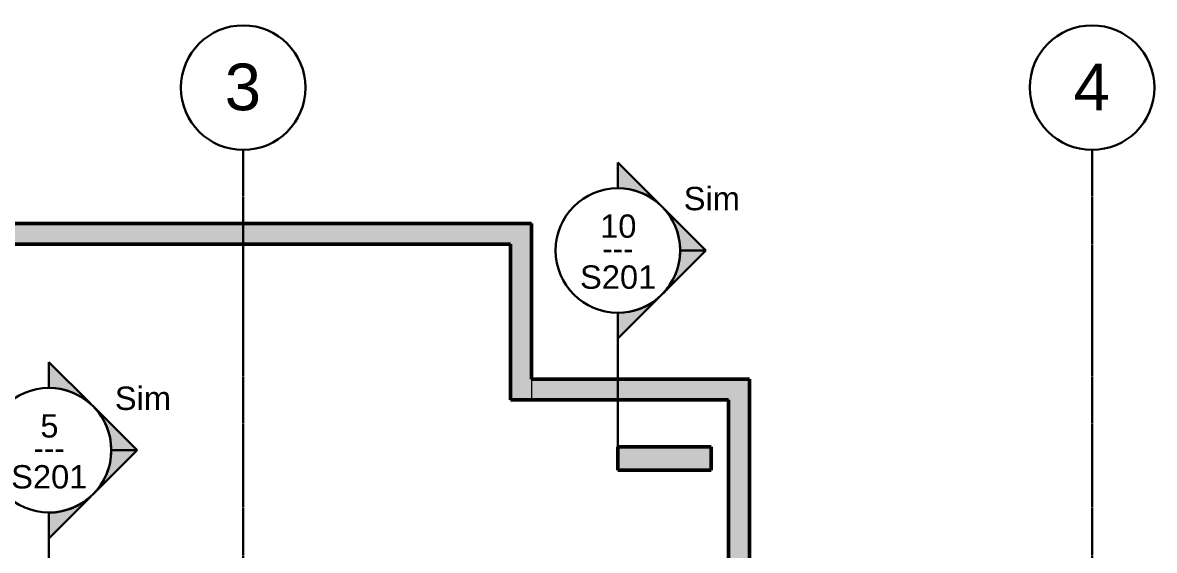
# Model space of a CAD drawing. Header units: inches. Extents: x -4126 to 593, y 9773 to 12297.
# Drawn here: x -2912.3 to -2476.3, y 12093.1 to 12296.6 of the extents above; entities that cross this region are included whole.
import ezdxf

# ---------------------------------------------------------------- set-up
doc = ezdxf.new("R2010")
doc.units = ezdxf.units.IN
doc.header["$MEASUREMENT"] = 0
doc.linetypes.add('Grid Line 1_2_', pattern=[0.875, 0.5, -0.125, 0.125, -0.125])
for name, color, linetype, lineweight in [('A-WALL', 113, 'Continuous', 13), ('G-ANNO-SYMB', 111, 'Continuous', 30), ('S-GRID', 1, 'Continuous', 9), ('S-GRID-IDEN', 1, 'Continuous', 30)]:
    doc.layers.add(name, color=color, linetype=linetype, lineweight=lineweight)
doc.styles.add('Arial', font='arial.ttf', dxfattribs={"height": 18})
doc.styles.add('Arial_1', font='arial.ttf', dxfattribs={"height": 9})
doc.styles.add('Century Gothic', font='ufonts.com_century-gothic.ttf', dxfattribs={"height": 9})

# ---------------------------------------------------------------- blocks, each defined once
blk = doc.blocks.new('Grid - Grid Head - Circle-1738874-FRAMING PLAN - 1ST FLOOR')
at = {"layer": 'S-GRID-IDEN'}
for start, end in [(360, 180), (180, 360)]:
    blk.add_arc((0, 0), 0.25, start, end, dxfattribs=at)
blk = doc.blocks.new('Section - Section Head - Filled-1738293-FRAMING PLAN - 1ST FLOOR')
at = {"layer": 'G-ANNO-SYMB', "lineweight": 9}
h = blk.add_hatch(color=256, dxfattribs=at)
edge = h.paths.add_edge_path(flags=0)
edge.add_line((-0.4268, 0.1768), (-0.25, 0.3536))
edge.add_line((-0.25, 0.3536), (-0.25, 0.25))
edge.add_arc((-0.25, 0), 0.25, 90, 135)
h = blk.add_hatch(color=256, dxfattribs=at)
edge = h.paths.add_edge_path(flags=0)
edge.add_arc((-0.25, 0), 0.25, 45, 90)
edge.add_line((-0.25, 0.25), (-0.25, 0.3536))
edge.add_line((-0.25, 0.3536), (-0.0732, 0.1768))
h = blk.add_hatch(color=256, dxfattribs=at)
edge = h.paths.add_edge_path(flags=0)
edge.add_arc((-0.25, 0), 0.2503, 137.9216, 180)
edge.add_line((-0.5003, 0), (-0.6036, 0))
edge.add_line((-0.6036, 0), (-0.4358, 0.1678))
h = blk.add_hatch(color=256, dxfattribs=at)
edge = h.paths.add_edge_path(flags=0)
edge.add_line((-0.0642, 0.1678), (0.1036, 0))
edge.add_line((0.1036, 0), (0.0003, 0))
edge.add_arc((-0.25, 0), 0.2503, 0, 42.0784)
at = {"layer": 'G-ANNO-SYMB'}
for p, q in [((-0.25, 0.3536), (-0.4268, 0.1768)), ((-0.25, 0.25), (-0.25, 0.3536)), ((-0.0732, 0.1768), (-0.25, 0.3536)), ((-0.25, 0.3536), (-0.25, 0.25)), ((-0.4358, 0.1678), (-0.6036, 0)), ((0.1036, 0), (-0.0642, 0.1678)), ((-0.6036, 0), (-0.5003, 0)), ((0.0003, 0), (0.1036, 0))]:
    blk.add_line(p, q, dxfattribs=at)
for centre, radius, start, end in [((-0.2503, 0), 0.25, 360, 180), ((-0.25, 0), 0.25, 90, 135), ((-0.25, 0), 0.25, 45, 90), ((-0.25, 0), 0.2503, 137.9216, 180), ((-0.25, 0), 0.2503, 0, 42.0784), ((-0.2503, 0), 0.25, 180, 360)]:
    blk.add_arc(centre, radius, start, end, dxfattribs=at)
blk = doc.blocks.new('Section - 3_32_ x 3_8_-1738294-FRAMING PLAN - 1ST FLOOR')
at = {"layer": 'G-ANNO-SYMB', "lineweight": 9}
blk.add_hatch(color=256, dxfattribs=at).paths.add_polyline_path([(0, 0.375), (0, 0), (-0.09375, 0), (-0.09375, 0.375)], flags=0)
at = {"layer": 'G-ANNO-SYMB', "lineweight": 50}
for p, q in [((0, 0.375), (-0.09375, 0.375)), ((-0.09375, 0.375), (-0.09375, 0)), ((0, 0), (0, 0.375)), ((-0.09375, 0), (0, 0))]:
    blk.add_line(p, q, dxfattribs=at)

msp = doc.modelspace()

# ---------------------------------------------------------------- hatches: boundary and pattern name
at = {"layer": 'A-WALL', "transparency": 33554483}
for points in [[(-2991.444, 12211.189), (-2716.324, 12211.189), (-2716.324, 12219.189), (-3080.324, 12219.189), (-3080.324, 12211.189)], [(-2724.324, 12151.189), (-2716.324, 12151.189), (-2716.324, 12211.189), (-2724.324, 12211.189), (-2724.324, 12159.189)], [(-2716.324, 12151.189), (-2632.324, 12151.189), (-2632.324, 12159.189), (-2716.324, 12159.189)], [(-2640.324, 12089.689), (-2632.324, 12089.689), (-2632.324, 12151.189), (-2640.324, 12151.189), (-2640.324, 12117.308)]]:
    msp.add_hatch(color=256, dxfattribs=at).paths.add_polyline_path(points, flags=0)

# ---------------------------------------------------------------- linework, layer by layer
at = {"layer": 'A-WALL', "lineweight": 50}
for p, q in [((-3088.324, 12219.189), (-2716.324, 12219.189)), ((-2716.324, 12219.189), (-2716.324, 12159.189)), ((-2724.324, 12211.189), (-3080.324, 12211.189)), ((-2724.324, 12151.189), (-2724.324, 12211.189)), ((-2716.324, 12159.189), (-2632.324, 12159.189)), ((-2632.324, 12159.189), (-2632.324, 12087.189)), ((-2640.324, 12151.189), (-2724.324, 12151.189)), ((-2640.324, 12087.189), (-2640.324, 12151.189))]:
    msp.add_line(p, q, dxfattribs=at)
at = {"layer": 'A-WALL'}
msp.add_line((-2716.324, 12159.189), (-2716.324, 12151.189), dxfattribs=at)
at = {"layer": 'G-ANNO-SYMB'}
for p, q in [((-2683.009, 12184.719), (-2683.009, 12133.039)), ((-2902.151, 12107.734), (-2902.151, 12038.808))]:
    msp.add_line(p, q, dxfattribs=at)
at = {"layer": 'S-GRID', "linetype": 'Grid Line 1_2_', "lineweight": 30}
for p, q in [((-2827.324, 9772.61), (-2827.324, 12247.501)), ((-2500.324, 9772.61), (-2500.324, 12247.501))]:
    msp.add_line(p, q, dxfattribs=at)

# ---------------------------------------------------------------- block references
at = {"layer": 'G-ANNO-SYMB', "xscale": 95.99999999999994, "yscale": 95.99999999999994, "zscale": 95.99999999999994, "rotation": 269.9999999999996}
for p in [(-2683.009, 12184.719), (-2902.151, 12107.734)]:
    msp.add_blockref('Section - Section Head - Filled-1738293-FRAMING PLAN - 1ST FLOOR', p, dxfattribs=at)
at = {"layer": 'G-ANNO-SYMB', "extrusion": (0, 0, -1), "xscale": 95.99999999999994, "yscale": 95.99999999999994, "zscale": 95.99999999999994, "rotation": 90.0000000000006}
msp.add_blockref('Section - 3_32_ x 3_8_-1738294-FRAMING PLAN - 1ST FLOOR', (2683.009, 12133.039), dxfattribs=at)
at = {"layer": 'S-GRID-IDEN', "xscale": 95.99999999999994, "yscale": 95.99999999999994, "zscale": 95.99999999999994}
for p in [(-2827.324, 12271.501), (-2500.324, 12271.501)]:
    msp.add_blockref('Grid - Grid Head - Circle-1738874-FRAMING PLAN - 1ST FLOOR', p, dxfattribs=at)

# ---------------------------------------------------------------- texts
at = {"layer": 'G-ANNO-SYMB', "lineweight": 9, "char_height": 9, "attachment_point": 1}
for s, insert, width, style in [('Sim', (-2657.628, 12233.259), 26.664, 'Arial_1'), ('10', (-2689.826, 12222.627), 16.968, 'Arial_1'), ('---', (-2688.981, 12214.121), 15.453, 'Century Gothic'), ('S201', (-2697.574, 12202.991), 35.754, 'Arial_1'), ('Sim', (-2876.77, 12156.274), 26.664, 'Arial_1'), ('5', (-2905.472, 12145.642), 8.484, 'Arial_1'), ('---', (-2908.123, 12137.136), 15.453, 'Century Gothic'), ('S201', (-2916.716, 12126.006), 35.754, 'Arial_1')]:
    msp.add_mtext(s, dxfattribs=dict(at, insert=insert, width=width, style=style))
at = {"layer": 'S-GRID-IDEN', "lineweight": 9, "char_height": 18, "width": 16.968, "attachment_point": 1, "style": 'Arial'}
for s, insert in [('3', (-2834.453, 12280.789)), ('4', (-2507.453, 12280.789))]:
    msp.add_mtext(s, dxfattribs=dict(at, insert=insert))

doc.saveas('drawing.dxf')
